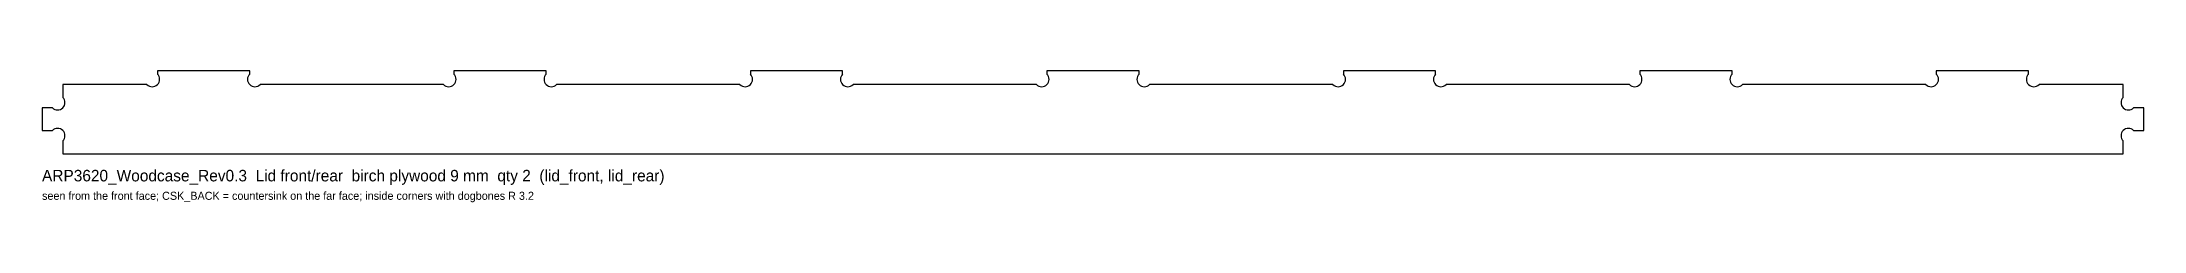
# Model space of a CAD drawing. Header units: millimetres. Extents: x 0 to 911, y -21 to 36.
import ezdxf

# ---------------------------------------------------------------- set-up
doc = ezdxf.new("R2010")
doc.units = ezdxf.units.MM
doc.layers.add('NOTE', color=8, linetype='CONTINUOUS')
doc.layers.add('OUTLINE', color=7, linetype='CONTINUOUS')

msp = doc.modelspace()

# ---------------------------------------------------------------- linework, layer by layer
at = {"layer": 'OUTLINE'}
for p, q in [((45.4745, 30), (9, 30)), ((9, 30), (9, 24.4505)), ((90, 36), (50, 36)), ((50, 36), (50, 34.5255)), ((90, 34.5255), (90, 36)), ((173.9745, 30), (94.5255, 30)), ((218.5, 36), (178.5, 36)), ((178.5, 36), (178.5, 34.5255)), ((218.5, 34.5255), (218.5, 36)), ((302.4745, 30), (223.0255, 30)), ((347, 36), (307, 36)), ((307, 36), (307, 34.5255)), ((347, 34.5255), (347, 36)), ((430.9745, 30), (351.5255, 30)), ((475.5, 36), (435.5, 36)), ((435.5, 36), (435.5, 34.5255)), ((475.5, 34.5255), (475.5, 36)), ((559.4745, 30), (480.0255, 30)), ((604, 36), (564, 36)), ((564, 36), (564, 34.5255)), ((604, 34.5255), (604, 36)), ((687.9745, 30), (608.5255, 30)), ((732.5, 36), (692.5, 36)), ((692.5, 36), (692.5, 34.5255)), ((732.5, 34.5255), (732.5, 36)), ((816.4745, 30), (737.0255, 30)), ((861, 36), (821, 36)), ((821, 36), (821, 34.5255)), ((861, 34.5255), (861, 36)), ((902, 30), (865.5255, 30)), ((902, 24.4505), (902, 30)), ((4.4745, 19.925), (0, 19.925)), ((0, 19.925), (0, 10.075)), ((911, 19.925), (906.5255, 19.925)), ((911, 10.075), (911, 19.925)), ((0, 10.075), (4.4745, 10.075)), ((906.5255, 10.075), (911, 10.075)), ((9, 5.5495), (9, 0)), ((9, 0), (902, 0)), ((902, 0), (902, 5.5495))]:
    msp.add_line(p, q, dxfattribs=at)
for centre, start, end in [((47.7373, 32.2627), 225, 45), ((92.2627, 32.2627), 135, 315), ((176.2373, 32.2627), 225, 45), ((220.7627, 32.2627), 135, 315), ((304.7373, 32.2627), 225, 45), ((349.2627, 32.2627), 135, 315), ((433.2373, 32.2627), 225, 45), ((477.7627, 32.2627), 135, 315), ((561.7373, 32.2627), 225, 45), ((606.2627, 32.2627), 135, 315), ((690.2373, 32.2627), 225, 45), ((734.7627, 32.2627), 135, 315), ((818.7373, 32.2627), 225, 45), ((863.2627, 32.2627), 135, 315), ((6.7373, 22.1877), 225, 45), ((904.2627, 22.1877), 135, 315), ((6.7373, 7.8123), 315, 135), ((904.2627, 7.8123), 45, 225)]:
    msp.add_arc(centre, 3.2, start, end, dxfattribs=at)

# ---------------------------------------------------------------- texts
at = {"layer": 'NOTE'}
for s, height, p in [('ARP3620_Woodcase_Rev0.3  Lid front/rear  birch plywood 9 mm  qty 2  (lid_front, lid_rear)', 5, (0, -12)), ('seen from the front face; CSK_BACK = countersink on the far face; inside corners with dogbones R 3.2', 3.5, (0, -20))]:
    msp.add_text(s, height=height, dxfattribs=at).set_placement(p)

doc.saveas('drawing.dxf')
